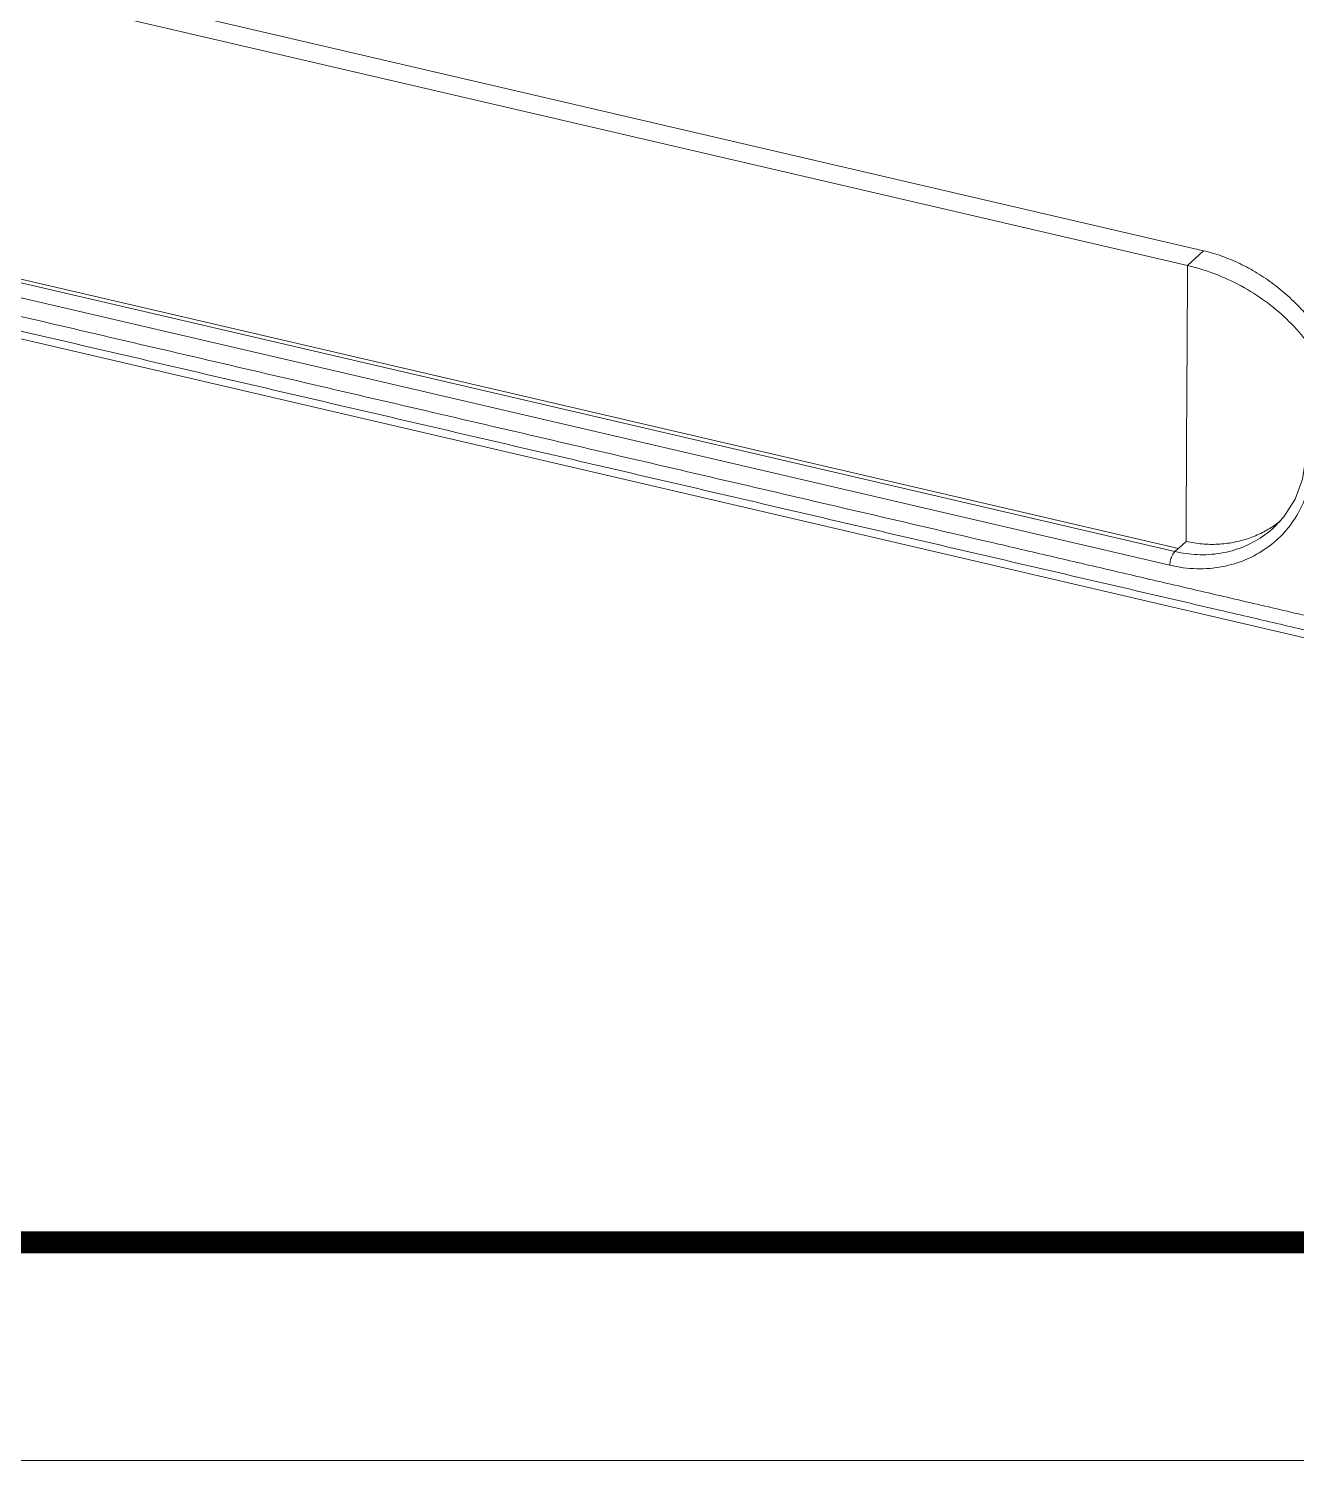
# Model space of a CAD drawing. Header units: millimetres. Extents: x 1884 to 2552, y 611 to 826.
# Drawn here: x 2019.02 to 2049.98, y 611.17 to 646.15 of the extents above; entities that cross this region are included whole.
import ezdxf

# ---------------------------------------------------------------- set-up
doc = ezdxf.new("R2010")
doc.units = ezdxf.units.MM
doc.layers.add('from', color=7, linetype='Continuous', lineweight=13)

# ---------------------------------------------------------------- blocks, each defined once
blk = doc.blocks.new('*u50')
at = {"color": 7, "linetype": 'Continuous'}
for p, q in [((-11.13567638367726, 36.42921772541513), (-76.23380473857719, 51.5881679260151)), ((-76.90063112247731, 50.96667255431498), (-11.80250276757738, 35.80772235371501)), ((-12.33723548067724, 23.75779268851511), (-77.43536383557739, 38.91674288921513)), ((-12.1845136902773, 23.88654388131499), (-77.29431783387736, 39.048200550915)), ((-12.55766699657738, 23.18183243201497), (-77.65579891027733, 38.34078346131514)), ((-11.13567638367726, 36.42921772541513), (-11.80250276757738, 35.80772235371501)), ((-8.140338533577278, 24.79893028261517), (-8.142159271077162, 24.79723221661516)), ((-12.1845136902773, 23.88654388131499), (-11.86185792487731, 24.18726543311504)), ((-12.19618947907725, 23.88925035031502), (-12.33723548067724, 23.75779268851511))]:
    blk.add_line(p, q, dxfattribs=at)
for points in [[(-84.03457348007737, 38.09542919401497), (-31.98478042597731, 25.97484134031515), (-5.019643914477228, 19.69576675041503)], [(-6.847131773877209, 27.53340011621503), (-6.964974307977172, 26.80626062121496), (-7.272611641777303, 25.96654787371494), (-7.749995596677309, 25.21879948351511), (-8.140527808377328, 24.79878150551508)]]:
    blk.add_lwpolyline(points, dxfattribs=at)
for centre, radius, start, end in [((-10.63522473507737, 28.49937481121515), 4.4083326454, 304.0299943402043, 305.0015646104013), ((-10.62337679067718, 28.48261997931513), 4.3878121874, 305.0003302337078, 308.3507039904043), ((-11.14983403427732, 28.85996441891507), 5.238518737300001, 256.8990530522012, 258.2462644476005)]:
    blk.add_arc(centre, radius, start, end, dxfattribs=at)
for points, start_tangent, end_tangent in [([(-5.662924800377368, 20.78990181941504), (-6.032352048977373, 20.87575460081507), (-7.295416829977285, 21.16987561941505), (-8.55762616627726, 21.46379755481507), (-9.820069766377173, 21.75777405011513), (-12.34483435377729, 22.34569848991509), (-14.86962084617721, 22.93362803061495), (-17.39440145967728, 23.52155620231497), (-19.91918368337724, 24.10948474901511), (-24.96874728807734, 25.2853416462151), (-30.0183110434773, 26.46119857841518), (-35.06787475777719, 27.63705550111513), (-45.16700220687721, 29.98876935131511), (-55.26612965597724, 32.34048320141505), (-60.31569337027736, 33.516340124115), (-65.36525712567732, 34.69219705641513), (-70.41482073027737, 35.86805395351507), (-72.93960295407737, 36.45598250021499), (-75.46438356757722, 37.04391067201504), (-77.98917005987732, 37.63184021271513), (-80.5139346471774, 38.21976465261514), (-81.77637824617727, 38.51374114891519), (-83.03858756677732, 38.8076630989151), (-84.30165212917723, 39.10178432141515), (-84.67077122297724, 39.18791171011503)], (-0.9739532252521089, 0.226749013274622), (-0.9739316885210837, 0.2268414999387697)), ([(-5.581051293177325, 20.15629063071515), (-6.814979303677319, 20.44340154531506), (-8.049903324577372, 20.73105623021502), (-10.51892209067728, 21.30598540421511), (-15.45701470417725, 22.45587991851494), (-20.39516558507739, 23.60579258551502), (-25.33332053857725, 24.7557064734151), (-35.20963246647739, 27.05553482511505), (-40.14778827397731, 28.20544895781518), (-45.08594423997738, 29.355363132815), (-54.96225601417723, 31.6551914398151), (-64.83856795647716, 33.95501977791514), (-69.77672282697722, 35.10493374331509), (-74.71487315687727, 36.25484692381497), (-77.18397988137735, 36.82980896171512), (-79.65295734837719, 37.404749287615), (-80.88764279847737, 37.69225052821503), (-82.12195186717736, 37.97970106051503), (-83.3570243711772, 38.26721735621504), (-84.5905605002772, 38.554687720115)], (-0.9740739476732883, 0.2262298487471895), (-0.973810548469203, 0.2273609810194136)), ([(-11.13567638367726, 36.42921772541513), (-10.36832452107728, 36.20433214361515), (-9.608770048777387, 35.88899636061501), (-8.870806133677206, 35.48847204981507), (-8.168845781177197, 35.01118530891495), (-7.504191911277303, 34.45726718271499), (-6.865328209377367, 33.80742242361498), (-6.254989243777345, 33.039171089315), (-5.690134002377363, 32.12644413481507), (-5.202191970377271, 31.02638972891509), (-4.871804182277174, 29.73883626731504)], (0.9739429122687163, -0.2267933059892456), (0.1560373602196214, -0.9877511539936019)), ([(-11.86185608087726, 24.18726705941503), (-11.84986258797721, 28.062557113715), (-11.82618589477738, 31.93514050601493), (-11.80250276757738, 35.80772235371501)], (0.001569997678370614, 0.9999987675528855), (0.006116299523070958, 0.9999812952651385)), ([(-11.80250276757738, 35.80772235371501), (-10.53665087377726, 35.40961421471502), (-9.409736580577373, 34.87006696031517), (-8.417185188277244, 34.21978426851501), (-7.533533394077267, 33.45484944071518), (-6.737291300377365, 32.53836743511511), (-6.084615965477269, 31.50045334471497), (-5.619046365877239, 30.39344322841498), (-5.360568695377196, 29.28329807911518)], (0.9739430203842167, -0.2267928416967111), (0.1412228006860251, -0.9899778384218484)), ([(-6.574892010177336, 27.28917588001514), (-6.759264507077205, 26.29859743611496), (-7.146464477177233, 25.3822825919151), (-7.723583566477373, 24.57557230901512), (-8.468520934177377, 23.91215419371497), (-9.348377318677194, 23.422186625515), (-10.3317617619773, 23.12494139901514), (-11.41494338647726, 23.03592019111511), (-12.55766699657738, 23.18183243201497)], (-0.07899210518303972, -0.9968752416018525), (-0.9739936598628417, 0.2265752646406643)), ([(-8.142179397777227, 24.79725381171511), (-8.552530358577314, 24.46003579841499), (-9.368578404777281, 23.99641754631512), (-10.27965425087723, 23.71320092551514), (-11.28188793267736, 23.62521205061512), (-12.21694954357736, 23.73128592921512)], (-0.7315401019757773, -0.681798415370166), (-0.9790345473978956, 0.2036942684549511)), ([(-11.86185792487731, 24.18726543311504), (-11.19388048747737, 24.081253423215), (-10.52647937997722, 24.06859422821503), (-9.872504580277337, 24.14711675291505), (-9.24409328227739, 24.31307521901499), (-8.652262353077276, 24.56178969411508), (-8.168203519977396, 24.84599240071498)], (0.9744905817360516, -0.2244283986213236), (0.8287415824920744, 0.5596314764633351)), ([(-12.55766700157733, 23.18183242891496), (-12.51809565107737, 23.40841420421498), (-12.43894482487735, 23.615225508815), (-12.33723548067724, 23.75779268851511)], (0.07300825923221242, 0.9973313361585918), (0.7315310316238967, 0.6818081473341877))]:
    blk.add_spline(points, degree=3, dxfattribs=dict(at, start_tangent=start_tangent, end_tangent=end_tangent))

msp = doc.modelspace()

# ---------------------------------------------------------------- linework, layer by layer
at = {"layer": 'from'}
msp.add_lwpolyline([(1884.032758784853, 611.1666129442266), (2193.172758784853, 611.1666129442266), (2193.172758784853, 825.9911206922019), (1884.032758784853, 825.9911206922019)], close=True, dxfattribs=at)
at = {"layer": 'from', "const_width": 0.5327724511382746}
msp.add_lwpolyline([(1889.360483296236, 616.4943374556102), (1889.360483296236, 820.6633961808199), (2187.845034273472, 820.6633961808199), (2187.845034273472, 616.4943374556102), (1889.360483296236, 616.4943374556102)], dxfattribs=at)

# ---------------------------------------------------------------- block references
at = {"layer": 'from', "xscale": 0.58, "yscale": 0.58, "zscale": 0.58}
msp.add_blockref('*u50', (2054.170423223215, 619.5896192677247), dxfattribs=at)

doc.saveas('drawing.dxf')
